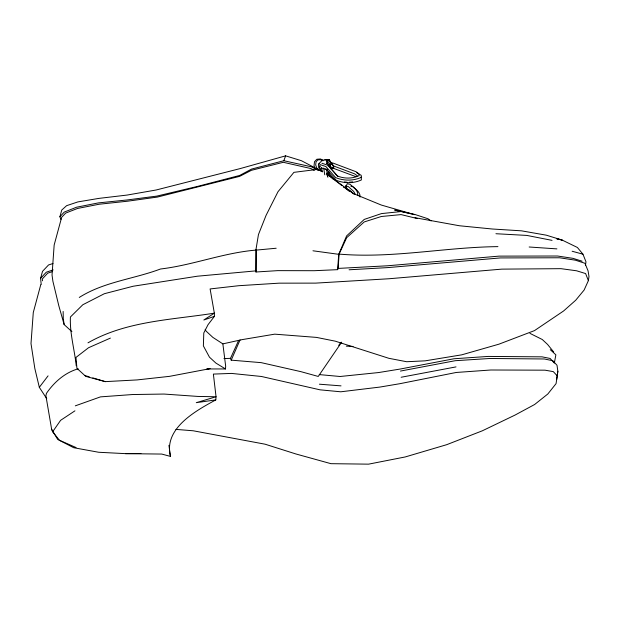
<?xml version="1.0" encoding="UTF-8"?>
<svg xmlns="http://www.w3.org/2000/svg" width="620" height="620" viewBox="0 0 620 620"><rect width="100%" height="100%" fill="white"/><g stroke="black" fill="none" stroke-linecap="round" stroke-linejoin="round"><path stroke-width="0.93" d="M417.423 218.581L401.117 214.605L381.277 216.504L364.204 221.952L346.681 237.677L339.101 254.092L338.132 268.413L337.613 269.661L314.262 270.708L277.737 270.638L255.975 271.994L256.316 250.077C223.727 252.681 192.975 265.174 160.502 269.002C133.587 279.101 103.889 281.837 79.267 297.445M209.684 368.536L206.863 368.962L225.502 368.947L225.665 366.126L222.859 343.875L212.831 337.365L206.026 331.034L205.174 329.321M356.485 172.585L361.22 175.313L361.367 179.963C353.54 183.551 344.271 183.481 336.319 180.304L326.748 169.609L321.028 167.78L320.548 170.872M337.613 269.661L338.729 254.316L346.588 235.933L364.235 219.418L381.471 213.598L401.496 211.505L415.175 214.551L427.978 218.759L431.071 220.906M78.19 368.807C64.914 372.62 54.173 382.137 46.461 393.336L45.903 395.777L51.631 429.257L57.683 439.425L73.679 447.71L98.657 452.259L125.488 453.646L161.766 454.065L170.484 456.421C163.331 428.653 195.401 410.982 215.791 399.9L216.047 396.761L213.381 374.085L231.524 373.418L261.438 376.479L320.013 389.825L340.783 391.794L379.82 387.082L399.768 383.718L456.25 372.465L490.808 370.001L545.034 370.179L553.304 371.628L557.21 375.821L556.07 383.625L547.832 393.987L534.626 404.504L515.034 415.075L482.29 430.822L446.71 444.68L405.201 456.956L368.582 464.155L330.956 463.675L295.911 453.972L265.089 444.199L193.239 430.784L175.91 429.389M328.801 171.67L328.615 173.305L326.849 175.158M327.081 170.849L327.259 169.268M556.706 379.479L557.845 371.272L557.008 365.265L552.893 360.755L544.414 358.98L489.831 358.484L455.204 360.708L400.443 371.07M557.21 375.821L557.845 371.272M585.451 265.469L585.978 261.803L582.963 254.192L577.383 247.465L562.162 240.072L546.305 235.181L521.466 230.826L492.303 229.005L459.374 225.75L415.012 217.713M222.859 343.875L242.126 339.621L274.714 334.157L316.464 337.396L335.281 341.171L388.849 358.306L406.674 361.731L425.157 360.84L461.784 354.826L498.906 344.185L534.518 330.599L563.611 310.961L575.709 300.227L584.118 290.044L588.38 280.643L589 276.543L588.062 270.847L584.962 263.291L575.407 260.183L559.558 257.773L500.418 257.928L387.756 267.6L349.083 269.785M319.44 167.803L319.966 164.548L325.903 166.548L335.714 177.653C343.914 180.963 353.524 181.04 361.553 177.188M255.975 271.994L255.874 250.139L258.455 234.538L266.065 215.38L277.993 191.727L293.911 172.352L317.735 169.345L322.702 171.593M554.327 363.134L555.869 354.834L550.265 349.657M40.804 284.541L33.279 312.534L31 343.558L34.844 368.544L39.324 387.306L46.733 398.66M60.954 219.426L59.9 216.752L61.752 210.048L66.611 205.677L77.872 201.911L98.975 198.377L127.116 195.06L156.17 189.991L240.064 168.617L285.619 155.845L301.367 160.689L322.098 171.538M41.215 284.394L40.587 278.326L42.524 271.328L48.561 264.949L52.987 263.515M59.9 216.752L64.255 212.087L76.57 207.212L98.433 202.895L126.806 200.004L156.852 196.098L197.214 186.488L239.684 175.445L251.627 169.058L283.828 160.727L285.619 155.845M345.131 187.597L345.805 185.938L348.339 186.62L353.648 191.402L355.113 193.975M341.674 342.155L318.246 376.441L300.886 371.651L261.245 362.654L231.213 360.15L240.079 339.884M231.213 360.15L230.493 358.36L238.646 340.403M345.402 187.504L347.301 183.706L350.168 184.38C353.478 187.341 358.221 190.286 357.817 195.354M333.669 166.098L332.646 167.873L330.615 166.842L327.461 163.138L327.221 160.665L329.096 160.247L333.669 166.098L329.096 160.247M76.051 447.555L59.481 440.278L52.638 431.784L60.62 420.321L74.935 410.835M338.721 345.433L340.372 343.077M39.324 387.306L48.066 375.86M588.38 280.643L585.613 273.567L576.577 270.785L560.968 268.669L501.789 269.134L388.972 278.752L315.627 283.123L279.116 283.162L238.762 285.704L210.11 288.943L214.35 313.162L214.435 316.339L208.033 324.702L203.794 332.971L203.376 345.906L209.467 357.167L215.892 363.08L225.502 368.947M40.587 278.326L46.275 272.219L53.165 269.901M318.572 168.136L320.331 166.268M318.572 164.114L322.245 160.247L329.104 159.549L331.034 162.649M319.579 163.246L318.579 164.3L318.385 166.02L320.385 169.508M326.531 160.115L326.864 163.51L327.461 163.138M87.986 342.837C126.379 320.865 171.725 319.92 214.35 313.162L203.825 319.998L214.435 316.339M110.391 338.094L88.52 347.743L75.966 357.438L76.934 368.311L85.746 376.371L105.276 381.633L137.144 379.921L169.578 376.34L210.103 368.629M75.307 405.844L100.494 396.87L132.556 394.537L164.013 394.056L197.904 396.428L216.047 396.761L196.284 402.667L215.791 399.9M52.057 271.715L47.663 273.195L42.315 278.969L42.501 280.829M327.221 160.665L330.39 164.44L332.281 163.982M401.14 377.255L456.01 366.893M330.359 168.562L333.955 167.881M330.46 168.718L333.111 168.214L355.942 176.669M330.708 163.238L332.529 162.897L356.097 171.756L358.887 173.817L359.189 175.6C352.416 178.824 344.309 178.839 337.412 175.972L327.879 165.238L321.912 163.254M328.042 165.92L329.863 165.579M352.617 181.908L349.385 182.203M255.874 250.139L276.179 248.24M256.277 270.847L197.392 276.202L133.145 286.246L104.369 293.71L82.817 304.746L70.409 316.99C69.657 333.281 74.555 349.595 76.237 365.769M338.132 268.413L387.353 265.794L498.953 256.13L557.55 256.013L573.012 258.354L582.126 261.198M324.795 159.766L329.104 159.549M497.945 246.628C444.943 247.179 392.135 258.679 339.101 254.092M223.952 358.577L230.493 358.36M125.488 453.646L140.926 453.53M346.293 346.146L353.051 346.448M495.938 233.725L526.837 235.422L552.048 240.366M529.154 247L556.915 248.883M319.409 384.199L341.031 385.865M319.254 374.596L340.093 376.495L378.549 372.558L400.132 369.055L453.987 358.763L488.242 356.423L542.019 356.841L550.134 358.461L554.024 362.731M344.48 181.924L346.999 182.241M312.961 250.79L338.729 254.316M343.403 187.263L345.061 187.519M401.496 211.505L394.676 210.056L414.64 214.667L381.331 205.057L353.02 193.432L326.74 173.871M283.828 160.727L311.55 166.834L318.207 170.407M556.814 238.723L562.162 240.072L556.706 238.785M350.827 186.147L352.664 186.581C355.818 189.441 360.499 192.177 360.073 197.067M572.128 251.247L582.963 254.192M325.229 168.989L327.631 169.709M84.824 375.511L89.265 376.844M92.822 377.906L105.276 381.633M332.56 165.579L354.679 173.871L357.283 175.801M529.922 333.351L542.268 339.504L547.584 344.441L553.683 351.982M322.795 160.154L320.455 158.968L316.843 159.255L314.495 161.735L314.038 165.71L314.968 168.384M322.997 160.836L320.703 159.673L317.882 159.906L316.045 161.835L315.681 164.951L316.897 168.439L318.13 169.911M314.262 170.368L310.915 168.555L283.317 162.3L251.394 170.314L239.599 176.367L157.379 197.075L127.487 201.213L99.184 204.228L77.578 208.444L65.689 213.086L61.659 217.31L54.165 245.016L52.034 275.04L52.917 281.356L58.83 305.823L64.154 324.593L71.912 331.646M326.864 163.51L329.654 165.091M326.701 173.887L341.829 185.543M344.86 187.875L349.393 191.371M354.136 194.192L349.703 190.224L347.526 189.565L345.805 185.938M337.869 176.444L329.933 167.477M328.368 172.685L332.894 178.94M327.779 173.499L330.026 176.63M51.631 429.257L52.638 431.784M321.532 167.873L322.485 171.918M327.035 172.771L327.678 176.072M326.624 169.183L327.872 177.258M323.679 168.043L324.764 174.809M168.934 445.338L170.484 456.421M64.154 324.593L63.279 318.587L63.131 311.442M330.39 164.44L330.615 166.842"/></g></svg>
